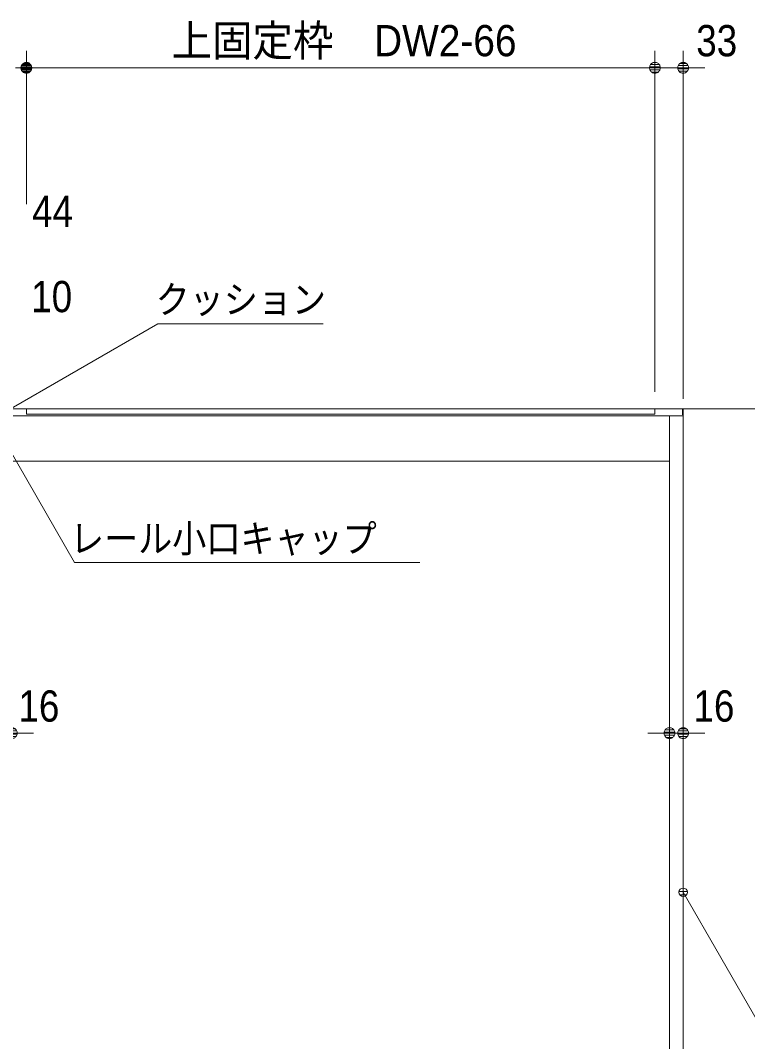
# Model space of a CAD drawing. Units: millimetres, scale not verified. Extents: x -6062 to 6062, y -3045 to 3045.
# Drawn here: x -3099 to -2247, y -392 to 806 of the extents above; entities that cross this region are included whole.
import ezdxf
from ezdxf.enums import TextEntityAlignment as Align

# ---------------------------------------------------------------- set-up
doc = ezdxf.new("R2010")
doc.units = ezdxf.units.MM
doc.header["$LTSCALE"] = 20
for name, color, linetype, lineweight in [('0-0_2寸法-2', 7, 'Continuous', 9), ('0-1_0', 7, 'Continuous', 9), ('0-2_2寸法-3', 7, 'Continuous', 9), ('0-3_3一般', 7, 'Continuous', 9), ('0-5_2寸法-1', 7, 'Continuous', 9)]:
    doc.layers.add(name, color=color, linetype=linetype, lineweight=lineweight)
doc.styles.add('ＭＳ ゴシック', font='')
doc.styles.add('ＭＳ Ｐゴシック', font='')
doc.styles.get('ＭＳ ゴシック').set_extended_font_data('MS Gothic')
doc.styles.get('ＭＳ Ｐゴシック').set_extended_font_data('MS PGothic')

# ---------------------------------------------------------------- blocks, each defined once
blk = doc.blocks.new('_Dot')
at = {"layer": '0-1_0'}
for p, q in [((-10, 0), (-20, 0)), ((9.78, 2), (-9.78, 2)), ((7.99, 6), (-7.99, 6)), ((9.16, -3.98), (-9.16, -3.98)), ((6, -7.98), (-6, -7.98))]:
    blk.add_line(p, q, dxfattribs=at)
for points in [[(10, 0), (9.92, 1.25), (9.69, 2.49), (9.3, 3.68), (8.76, 4.82), (8.09, 5.88), (7.29, 6.85), (6.37, 7.71), (5.36, 8.44), (4.26, 9.05), (3.09, 9.51), (1.87, 9.82), (0.63, 9.98), (-0.63, 9.98), (-1.87, 9.82), (-3.09, 9.51), (-4.26, 9.05), (-5.36, 8.44), (-6.37, 7.71), (-7.29, 6.85), (-8.09, 5.88), (-8.76, 4.82), (-9.3, 3.68), (-9.69, 2.49), (-9.92, 1.25), (-10, 0), (0, 0)], [(-10, 0), (-9.92, -1.25), (-9.69, -2.49), (-9.3, -3.68), (-8.76, -4.82), (-8.09, -5.88), (-7.29, -6.85), (-6.37, -7.71), (-5.36, -8.44), (-4.26, -9.05), (-3.09, -9.51), (-1.87, -9.82), (-0.63, -9.98), (0.63, -9.98), (1.87, -9.82), (3.09, -9.51), (4.26, -9.05), (5.36, -8.44), (6.37, -7.71), (7.29, -6.85), (8.09, -5.88), (8.76, -4.82), (9.3, -3.68), (9.69, -2.49), (9.92, -1.25), (10, 0), (0, 0)]]:
    blk.add_lwpolyline(points, close=True, dxfattribs=at)
blk = doc.blocks.new('グループ-30')
at = {"layer": '0-3_3一般'}
for p, q in [((-60560, 7000), (-8700, 7000)), ((-10700, 7000), (-10700, -40000))]:
    blk.add_line(p, q, dxfattribs=at)
blk = doc.blocks.new('グループ-31')
at = {"layer": '0-3_3一般'}
for p, q in [((-26100, 6880), (-26100, 7000)), ((-26100, 7000), (-11360, 7000)), ((-11360, 7000), (-11360, 6880)), ((-11360, 6880), (-26100, 6880)), ((-11020, 6840), (-11020, -40000)), ((-26440, 5780), (-11020, 5780))]:
    blk.add_line(p, q, dxfattribs=at)
for points in [[(-58550, 6340), (-58550, 7000), (-10710, 7000), (-10710, 6860)], [(-26760, 6840), (-10700, 6840), (-10700, -40000)]]:
    blk.add_lwpolyline(points, dxfattribs=at)
blk.add_blockref('グループ-30', (0, 0), dxfattribs=at)

msp = doc.modelspace()

# ---------------------------------------------------------------- linework, layer by layer
at = {"layer": '0-0_2寸法-2'}
for p, q in [((-2355.5, 370), (-2355.5, 770)), ((-2322.5, 362), (-2322.5, 770)), ((-2368.21, 750), (-2380.92, 750)), ((-2355.5, 750), (-2322.5, 750)), ((-2309.79, 750), (-2297.08, 750)), ((-2338.5, -10), (-2338.3, -10)), ((-2322.5, -11), (-2322.5, -10)), ((-3096.79, -30), (-3084.08, -30)), ((-2351.21, -30), (-2363.92, -30)), ((-2338.5, -30), (-2322.5, -30)), ((-2309.79, -30), (-2297.08, -30))]:
    msp.add_line(p, q, dxfattribs=at)
at = {"layer": '0-2_2寸法-3'}
for p, q in [((-2322.33, -211.62), (-2322.67, -211.62)), ((-2322.33, -211.62), (-2322.67, -211.62)), ((-2317.61, -215.62), (-2327.39, -215.62)), ((-2318.5, -219.62), (-2326.5, -219.62))]:
    msp.add_line(p, q, dxfattribs=at)
for points in [[(-3125.5, 342), (-2938.44, 450), (-2744.36, 450)], [(-2631.21, 170), (-3035.97, 170), (-3125.5, 325.08)], [(-2040.18, -369.45), (-2234.26, -369.45), (-2322.5, -216.61)]]:
    msp.add_lwpolyline(points, dxfattribs=at)
msp.add_circle((-2322.5, -216.61), 5.01, dxfattribs=at)
msp.add_circle((-2322.5, -216.61), 5.01, dxfattribs=at)
at = {"layer": '0-5_2寸法-1'}
for p, q in [((-3092.5, 590), (-3092.5, 770)), ((-3092.5, 590), (-3092.5, 770)), ((-2355.5, 370), (-2355.5, 770)), ((-2368.21, 750), (-3079.79, 750))]:
    msp.add_line(p, q, dxfattribs=at)

# ---------------------------------------------------------------- block references
at = {"layer": '0-0_2寸法-2', "xscale": 0.6356201, "yscale": 0.6356201}
for p in [(-2355.5, 750), (-2338.5, -30)]:
    msp.add_blockref('_Dot', p, dxfattribs=at)
at = {"layer": '0-0_2寸法-2', "xscale": 0.6356201, "yscale": 0.6356201, "rotation": 180}
for p in [(-2322.5, 750), (-3109.5, -30), (-2322.5, -30)]:
    msp.add_blockref('_Dot', p, dxfattribs=at)
at = {"layer": '0-3_3一般', "xscale": 0.05, "yscale": 0.05}
msp.add_blockref('グループ-31', (-1787.5, 0), dxfattribs=at)
at = {"layer": '0-5_2寸法-1', "xscale": 0.6356201, "yscale": 0.6356201}
for p in [(-3092.5, 750), (-2355.5, 750)]:
    msp.add_blockref('_Dot', p, dxfattribs=at)
at = {"layer": '0-5_2寸法-1', "xscale": 0.6356201, "yscale": 0.6356201, "rotation": 180}
msp.add_blockref('_Dot', (-3092.5, 750), dxfattribs=at)

# ---------------------------------------------------------------- texts
at = {"layer": '0-0_2寸法-2', "style": 'ＭＳ Ｐゴシック', "width": 0.9}
for s, p in [('33', (-2307.09, 752.48)), ('44', (-3085.81, 552.48)), ('10', (-3086.82, 452.48)), ('16', (-3101.82, -27.52)), ('16', (-2310.33, -27.52))]:
    msp.add_text(s, height=36.66, dxfattribs=at).set_placement(p, align=Align.BOTTOM_LEFT)
at = {"layer": '0-2_2寸法-3', "style": 'ＭＳ ゴシック', "width": 0.9}
for s, p in [('クッション', (-2940.94, 452.39)), ('レール小口キャップ', (-3041.34, 172.19))]:
    msp.add_text(s, height=32.55, dxfattribs=at).set_placement(p, align=Align.BOTTOM_LEFT)
at = {"layer": '0-5_2寸法-1', "style": 'ＭＳ Ｐゴシック', "width": 0.95}
msp.add_text('上固定枠\u3000DW2-66', height=36.66, dxfattribs=at).set_placement((-2922.37, 752.53), align=Align.BOTTOM_LEFT)

doc.saveas('drawing.dxf')
